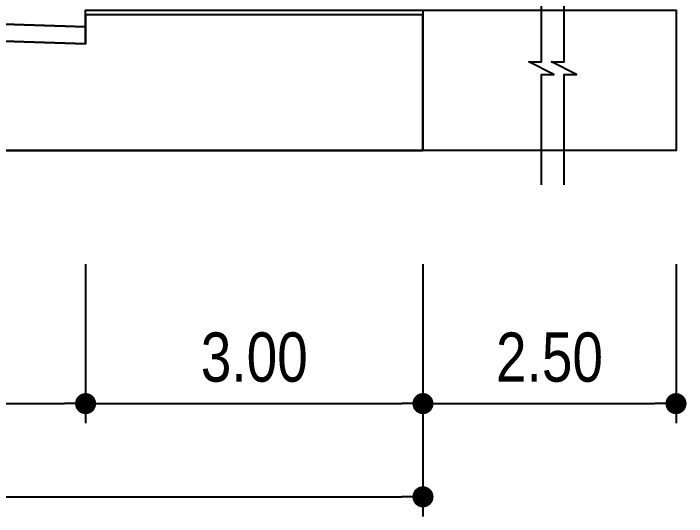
# Model space of a CAD drawing. Header units: metres. Extents: x 563124 to 573994, y 2062953 to 2068466.
# Drawn here: x 572567.33 to 572591.27, y 2065092 to 2065109.9 of the extents above; entities that cross this region are included whole.
import ezdxf

# ---------------------------------------------------------------- set-up
doc = ezdxf.new("R2010")
doc.units = ezdxf.units.M
doc.layers.get('0').update_dxf_attribs({"linetype": 'CONTINUOUS'})
doc.layers.get('DEFPOINTS').update_dxf_attribs({"linetype": 'CONTINUOUS'})
doc.layers.add('Kich thuoc', color=9, linetype='CONTINUOUS')
doc.layers.add('MATCATDUONG', color=8, linetype='CONTINUOUS')
doc.layers.add('kt', color=37, linetype='CONTINUOUS', lineweight=25)
doc.styles.add('ktcn', font='VHARIAL.ttf', dxfattribs={"width": 0.8})
doc.dimstyles.new('a', dxfattribs={"dimtxt": 1.75, "dimasz": 0.75, "dimexe": 0.7, "dimexo": 0, "dimgap": 0.75, "dimtad": 1, "dimzin": 0, "dimdsep": 46, "dimtxsty": 'ktcn', "dimblk": 'DOT', "dimcen": 0, "dimazin": 0, "dimtfac": 1, "dimtix": 1, "dimtofl": 0, "dimtmove": 0, "dimatfit": 3, "dimfxl": 1, "dimtolj": 1, "dimtzin": 0, "dimarcsym": 0})

# ---------------------------------------------------------------- blocks, each defined once
blk = doc.blocks.new('_Dot')
at = {"color": 0, "linetype": 'ByBlock', "lineweight": -2}
blk.add_line((-0.5, 0), (-1, 0), dxfattribs=at)
at = {"color": 0, "linetype": 'ByBlock', "const_width": 0.5}
blk.add_lwpolyline([(-0.25, 0, 1), (0.25, 0, 1)], format="xyb", close=True, dxfattribs=at)
blk = doc.blocks.new('*D29')
at = {"layer": 'DEFPOINTS', "color": 0, "linetype": 'Continuous'}
for p in [(572545.893, 2065100.979), (572569.893, 2065100.979), (572569.893, 2065096.021)]:
    blk.add_point(p, dxfattribs=at)
at = {"layer": 'MATCATDUONG', "color": 0, "linetype": 'Continuous', "lineweight": -2}
for p, q in [((572545.893, 2065100.979), (572545.893, 2065095.321)), ((572569.893, 2065100.979), (572569.893, 2065095.321)), ((572546.643, 2065096.021), (572569.143, 2065096.021))]:
    blk.add_line(p, q, dxfattribs=at)
at = {"layer": 'MATCATDUONG', "color": 0, "linetype": 'Continuous', "lineweight": -2, "xscale": 0.75, "yscale": 0.75, "zscale": 0.75, "rotation": 180}
blk.add_blockref('_Dot', (572545.893, 2065096.021), dxfattribs=at)
at = {"layer": 'MATCATDUONG', "color": 0, "linetype": 'Continuous', "lineweight": -2, "xscale": 0.75, "yscale": 0.75, "zscale": 0.75}
blk.add_blockref('_Dot', (572569.893, 2065096.021), dxfattribs=at)
at = {"layer": 'MATCATDUONG', "color": 0, "linetype": 'Continuous', "insert": (572557.893, 2065097.664), "char_height": 1.75, "attachment_point": 5, "style": 'ktcn'}
blk.add_mtext('\\A1;6.00', dxfattribs=at)
blk = doc.blocks.new('*D30')
at = {"layer": 'DEFPOINTS', "color": 0, "linetype": 'Continuous'}
for p in [(572569.893, 2065100.979), (572581.893, 2065100.979), (572581.893, 2065096.021)]:
    blk.add_point(p, dxfattribs=at)
at = {"layer": 'MATCATDUONG', "color": 0, "linetype": 'Continuous', "lineweight": -2}
for p, q in [((572569.893, 2065100.979), (572569.893, 2065095.321)), ((572581.893, 2065100.979), (572581.893, 2065095.321)), ((572570.643, 2065096.021), (572581.143, 2065096.021))]:
    blk.add_line(p, q, dxfattribs=at)
at = {"layer": 'MATCATDUONG', "color": 0, "linetype": 'Continuous', "lineweight": -2, "xscale": 0.75, "yscale": 0.75, "zscale": 0.75, "rotation": 180}
blk.add_blockref('_Dot', (572569.893, 2065096.021), dxfattribs=at)
at = {"layer": 'MATCATDUONG', "color": 0, "linetype": 'Continuous', "lineweight": -2, "xscale": 0.75, "yscale": 0.75, "zscale": 0.75}
blk.add_blockref('_Dot', (572581.893, 2065096.021), dxfattribs=at)
at = {"layer": 'MATCATDUONG', "color": 0, "linetype": 'Continuous', "insert": (572575.893, 2065097.665), "char_height": 1.75, "attachment_point": 5, "style": 'ktcn'}
blk.add_mtext('\\A1;3.00', dxfattribs=at)
blk = doc.blocks.new('*D32')
at = {"layer": 'DEFPOINTS', "color": 0, "linetype": 'Continuous'}
for p in [(572581.893, 2065100.979), (572590.893, 2065100.979), (572590.893, 2065096.021)]:
    blk.add_point(p, dxfattribs=at)
at = {"layer": 'MATCATDUONG', "color": 0, "linetype": 'Continuous', "lineweight": -2}
for p, q in [((572581.893, 2065100.979), (572581.893, 2065095.321)), ((572590.893, 2065100.979), (572590.893, 2065095.321)), ((572582.643, 2065096.021), (572590.143, 2065096.021))]:
    blk.add_line(p, q, dxfattribs=at)
at = {"layer": 'MATCATDUONG', "color": 0, "linetype": 'Continuous', "lineweight": -2, "xscale": 0.75, "yscale": 0.75, "zscale": 0.75, "rotation": 180}
blk.add_blockref('_Dot', (572581.893, 2065096.021), dxfattribs=at)
at = {"layer": 'MATCATDUONG', "color": 0, "linetype": 'Continuous', "lineweight": -2, "xscale": 0.75, "yscale": 0.75, "zscale": 0.75}
blk.add_blockref('_Dot', (572590.893, 2065096.021), dxfattribs=at)
at = {"layer": 'MATCATDUONG', "color": 0, "linetype": 'Continuous', "insert": (572586.393, 2065097.664), "char_height": 1.75, "attachment_point": 5, "style": 'ktcn'}
blk.add_mtext('\\A1;2.50', dxfattribs=at)
blk = doc.blocks.new('*D33')
at = {"layer": 'DEFPOINTS', "color": 0, "linetype": 'Continuous'}
for p in [(572533.893, 2065100.979), (572581.893, 2065100.979), (572581.893, 2065092.705)]:
    blk.add_point(p, dxfattribs=at)
at = {"layer": 'MATCATDUONG', "color": 0, "linetype": 'Continuous', "lineweight": -2}
for p, q in [((572533.893, 2065100.979), (572533.893, 2065092.005)), ((572581.893, 2065100.979), (572581.893, 2065092.005)), ((572534.643, 2065092.705), (572581.143, 2065092.705))]:
    blk.add_line(p, q, dxfattribs=at)
at = {"layer": 'MATCATDUONG', "color": 0, "linetype": 'Continuous', "lineweight": -2, "xscale": 0.75, "yscale": 0.75, "zscale": 0.75, "rotation": 180}
blk.add_blockref('_Dot', (572533.893, 2065092.705), dxfattribs=at)
at = {"layer": 'MATCATDUONG', "color": 0, "linetype": 'Continuous', "lineweight": -2, "xscale": 0.75, "yscale": 0.75, "zscale": 0.75}
blk.add_blockref('_Dot', (572581.893, 2065092.705), dxfattribs=at)
at = {"layer": 'MATCATDUONG', "color": 0, "linetype": 'Continuous', "insert": (572557.893, 2065094.348), "char_height": 1.75, "attachment_point": 5, "style": 'ktcn'}
blk.add_mtext('\\A1;12.00', dxfattribs=at)

msp = doc.modelspace()

# ---------------------------------------------------------------- linework, layer by layer
at = {"layer": 'Kich thuoc', "elevation": 0}
for points in [[(572545.893, 2065109.421), (572557.893, 2065109.811), (572569.893, 2065109.421)], [(572545.893, 2065108.82), (572557.893, 2065109.211), (572569.893, 2065108.82)]]:
    msp.add_lwpolyline(points, dxfattribs=at)
at = {"layer": 'kt', "color": 8, "linetype": 'Continuous', "elevation": 0, "flags": 128}
for points in [[(572586.105, 2065103.809), (572586.105, 2065107.731), (572586.55, 2065107.731), (572585.66, 2065108.176), (572586.105, 2065108.176), (572586.105, 2065111.406)], [(572586.912, 2065103.809), (572586.912, 2065107.731), (572587.357, 2065107.731), (572586.467, 2065108.176), (572586.912, 2065108.176), (572586.912, 2065111.406)]]:
    msp.add_lwpolyline(points, dxfattribs=at)
at = {"layer": 'MATCATDUONG', "color": 40, "linetype": 'Continuous', "elevation": 0}
for points in [[(572524.893, 2065110.021), (572533.893, 2065110.021), (572545.893, 2065110.021), (572545.893, 2065109.421), (572557.893, 2065109.811), (572569.893, 2065109.421), (572569.893, 2065110.021), (572581.893, 2065110.021), (572590.893, 2065110.021), (572590.893, 2065108.021), (572590.893, 2065106.021), (572590.893, 2065105.021), (572524.893, 2065105.021)], [(572581.893, 2065109.852), (572569.893, 2065109.852), (572569.893, 2065109.421), (572569.893, 2065108.82), (572557.893, 2065109.211), (572545.893, 2065108.82), (572545.893, 2065109.421), (572545.893, 2065109.852), (572533.893, 2065109.852), (572533.893, 2065105.021), (572581.893, 2065105.021)], [(572569.893, 2065109.421), (572557.893, 2065109.811), (572545.893, 2065109.421), (572545.893, 2065108.82), (572557.893, 2065109.211), (572569.893, 2065108.82)]]:
    msp.add_lwpolyline(points, close=True, dxfattribs=at)
msp.add_lwpolyline([(572581.893, 2065110.021), (572581.893, 2065105.021)], dxfattribs=at)

# ---------------------------------------------------------------- dimensions: what is measured, and where the dimension line sits
at = {"layer": 'MATCATDUONG', "color": 7, "linetype": 'Continuous'}
for base, p1, p2, picture, middle in [((572581.893, 2065092.705, 0), (572533.893, 2065100.979, 0), (572581.893, 2065100.979, 0), '*D33', (572557.893, 2065094.348, 0)), ((572569.893, 2065096.021, 0), (572545.893, 2065100.979, 0), (572569.893, 2065100.979, 0), '*D29', (572557.893, 2065097.664, 0)), ((572581.893, 2065096.021, 0), (572569.893, 2065100.979, 0), (572581.893, 2065100.979, 0), '*D30', (572575.893, 2065097.665, 0))]:
    dim = msp.add_linear_dim(base=base, p1=p1, p2=p2, dimstyle='a', override={"dimlfac": 0.25}, dxfattribs=at)
    dim.commit()
    dim.dimension.update_dxf_attribs({"geometry": picture, "text_midpoint": middle})
dim = msp.add_linear_dim(base=(572590.893, 2065096.021, 0), p1=(572581.893, 2065100.979, 0), p2=(572590.893, 2065100.979, 0), text='2.50', dimstyle='a', override={"dimlfac": 0.25}, dxfattribs=at)
dim.commit()
dim.dimension.update_dxf_attribs({"geometry": '*D32', "text_midpoint": (572586.393, 2065097.664, 0)})

doc.saveas('drawing.dxf')
